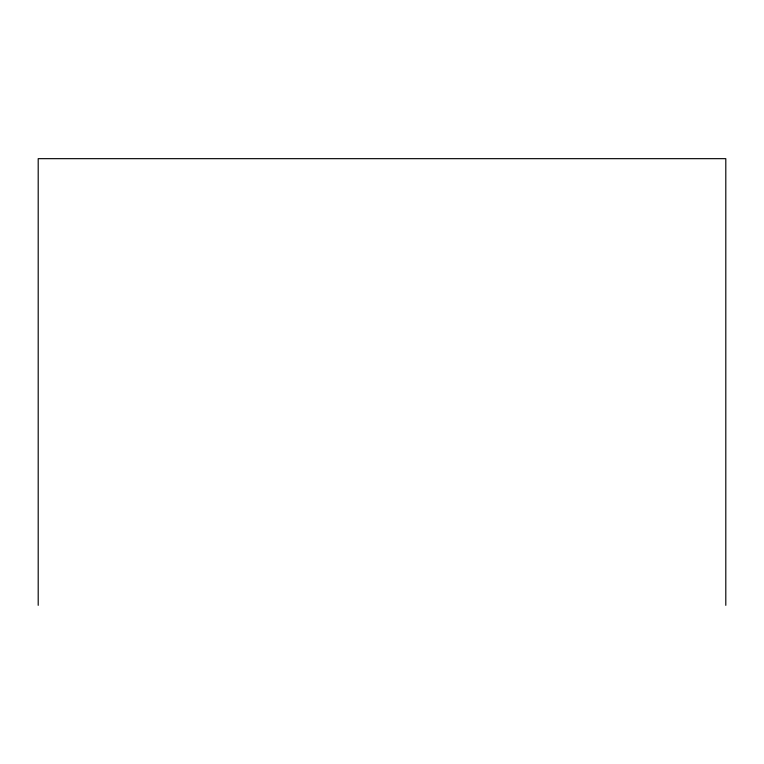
<?xml version="1.0" encoding="UTF-8"?>
<svg xmlns="http://www.w3.org/2000/svg" width="764" height="764" viewBox="0 0 764 764"><rect width="100%" height="100%" fill="white"/><g stroke="black" fill="none" stroke-linecap="round" stroke-linejoin="round"><path stroke-width="1.15" d="M725.8 605.336L725.8 158.664L38.2 158.664L38.2 605.336"/></g></svg>
